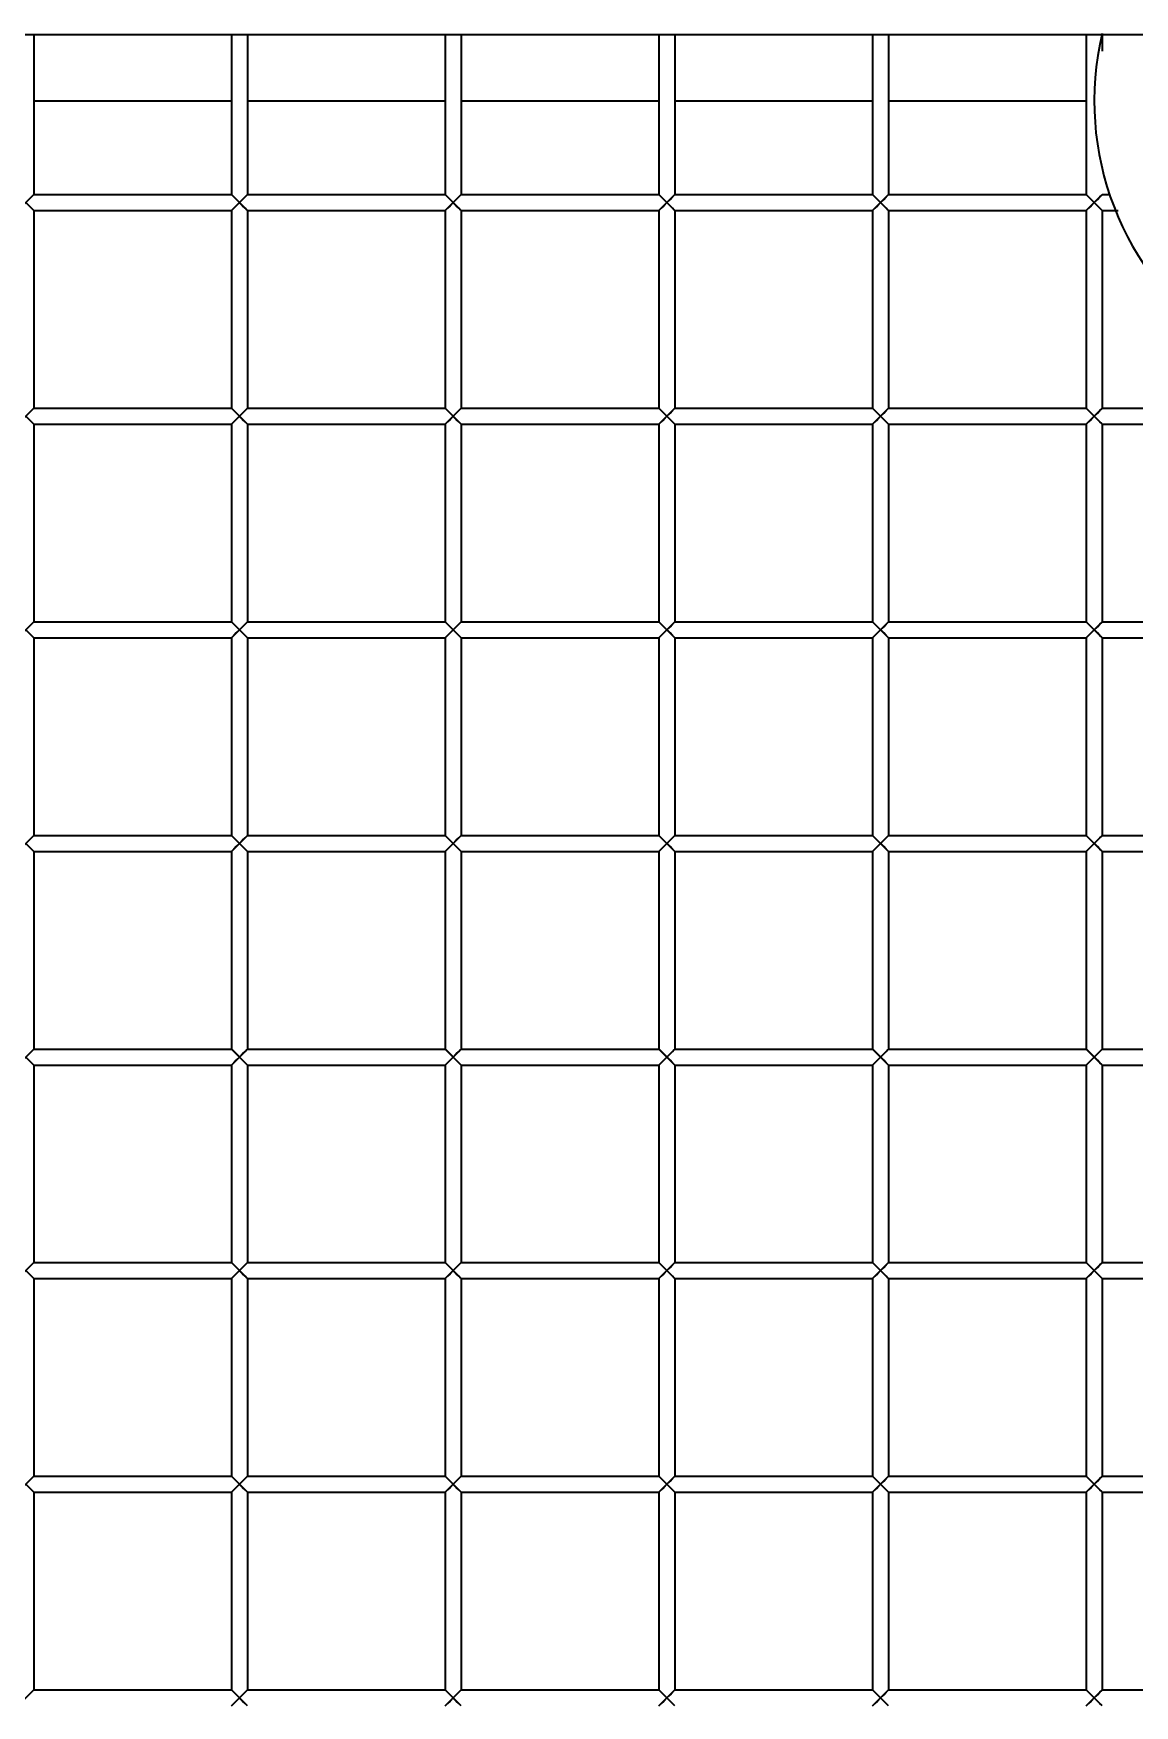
# Model space of a CAD drawing. Header units: millimetres. Extents: x 32496 to 166256, y 3504 to 23939.
# Drawn here: x 44769.1 to 44975.2, y 17152.9 to 17466 of the extents above; entities that cross this region are included whole.
import ezdxf

# ---------------------------------------------------------------- set-up
doc = ezdxf.new("R2010")
doc.units = ezdxf.units.MM
doc.layers.get('0').update_dxf_attribs({"lineweight": 35})

msp = doc.modelspace()

# ---------------------------------------------------------------- linework, layer by layer
at = {"linetype": 'Continuous'}
for p, q in [((44664.14, 17465.849), (45290.14, 17465.849)), ((44769.14, 17465.849), (44769.14, 17435.849)), ((44806.14, 17465.849), (44806.14, 17435.849)), ((44809.14, 17465.849), (44809.14, 17435.849)), ((44846.14, 17465.849), (44846.14, 17435.849)), ((44849.14, 17465.849), (44849.14, 17435.849)), ((44886.14, 17465.849), (44886.14, 17435.849)), ((44889.14, 17465.849), (44889.14, 17435.849)), ((44926.14, 17465.849), (44926.14, 17435.849)), ((44929.14, 17465.849), (44929.14, 17435.849)), ((44966.14, 17465.849), (44966.14, 17435.849)), ((44969.14, 17465.849), (44969.14, 17462.733)), ((44806.14, 17453.349), (44769.14, 17453.349)), ((44846.14, 17453.349), (44809.14, 17453.349)), ((44886.14, 17453.349), (44849.14, 17453.349)), ((44926.14, 17453.349), (44889.14, 17453.349)), ((44966.14, 17453.349), (44929.14, 17453.349)), ((44766.14, 17432.849), (44769.14, 17435.849)), ((44769.14, 17435.849), (44806.14, 17435.849)), ((44806.14, 17432.849), (44809.14, 17435.849)), ((44806.14, 17435.849), (44807.64, 17434.349)), ((44809.14, 17435.849), (44846.14, 17435.849)), ((44846.14, 17432.849), (44849.14, 17435.849)), ((44846.14, 17435.849), (44847.64, 17434.349)), ((44849.14, 17435.849), (44886.14, 17435.849)), ((44886.14, 17432.849), (44889.14, 17435.849)), ((44886.14, 17435.849), (44887.64, 17434.349)), ((44889.14, 17435.849), (44926.14, 17435.849)), ((44926.14, 17432.849), (44929.14, 17435.849)), ((44926.14, 17435.849), (44927.64, 17434.349)), ((44929.14, 17435.849), (44966.14, 17435.849)), ((44966.14, 17432.849), (44969.14, 17435.849)), ((44966.14, 17435.849), (44967.64, 17434.349)), ((44969.14, 17435.849), (44970.55, 17435.849)), ((44769.14, 17432.849), (44767.64, 17434.349)), ((44769.14, 17432.849), (44769.14, 17395.849)), ((44769.14, 17432.849), (44806.14, 17432.849)), ((44806.14, 17432.849), (44806.14, 17395.849)), ((44809.14, 17432.849), (44807.64, 17434.349)), ((44809.14, 17432.849), (44809.14, 17395.849)), ((44809.14, 17432.849), (44846.14, 17432.849)), ((44846.14, 17432.849), (44846.14, 17395.849)), ((44849.14, 17432.849), (44847.64, 17434.349)), ((44849.14, 17432.849), (44849.14, 17395.849)), ((44849.14, 17432.849), (44886.14, 17432.849)), ((44886.14, 17432.849), (44886.14, 17395.849)), ((44889.14, 17432.849), (44887.64, 17434.349)), ((44889.14, 17432.849), (44889.14, 17395.849)), ((44889.14, 17432.849), (44926.14, 17432.849)), ((44926.14, 17432.849), (44926.14, 17395.849)), ((44929.14, 17432.849), (44927.64, 17434.349)), ((44929.14, 17432.849), (44929.14, 17395.849)), ((44929.14, 17432.849), (44966.14, 17432.849)), ((44966.14, 17432.849), (44966.14, 17395.849)), ((44969.14, 17432.849), (44967.64, 17434.349)), ((44969.14, 17432.849), (44969.14, 17395.849)), ((44969.14, 17432.849), (44972.102, 17432.849)), ((44766.14, 17392.849), (44769.14, 17395.849)), ((44769.14, 17392.849), (44767.64, 17394.349)), ((44769.14, 17395.849), (44806.14, 17395.849)), ((44806.14, 17392.849), (44809.14, 17395.849)), ((44806.14, 17395.849), (44807.64, 17394.349)), ((44809.14, 17392.849), (44807.64, 17394.349)), ((44809.14, 17395.849), (44846.14, 17395.849)), ((44846.14, 17392.849), (44849.14, 17395.849)), ((44846.14, 17395.849), (44847.64, 17394.349)), ((44849.14, 17392.849), (44847.64, 17394.349)), ((44849.14, 17395.849), (44886.14, 17395.849)), ((44886.14, 17392.849), (44889.14, 17395.849)), ((44886.14, 17395.849), (44887.64, 17394.349)), ((44889.14, 17392.849), (44887.64, 17394.349)), ((44889.14, 17395.849), (44926.14, 17395.849)), ((44926.14, 17392.849), (44929.14, 17395.849)), ((44926.14, 17395.849), (44927.64, 17394.349)), ((44929.14, 17392.849), (44927.64, 17394.349)), ((44929.14, 17395.849), (44966.14, 17395.849)), ((44966.14, 17392.849), (44969.14, 17395.849)), ((44966.14, 17395.849), (44967.64, 17394.349)), ((44969.14, 17392.849), (44967.64, 17394.349)), ((44969.14, 17395.849), (45006.14, 17395.849)), ((44769.14, 17392.849), (44769.14, 17355.849)), ((44769.14, 17392.849), (44806.14, 17392.849)), ((44806.14, 17392.849), (44806.14, 17355.849)), ((44809.14, 17392.849), (44809.14, 17355.849)), ((44809.14, 17392.849), (44846.14, 17392.849)), ((44846.14, 17392.849), (44846.14, 17355.849)), ((44849.14, 17392.849), (44849.14, 17355.849)), ((44849.14, 17392.849), (44886.14, 17392.849)), ((44886.14, 17392.849), (44886.14, 17355.849)), ((44889.14, 17392.849), (44889.14, 17355.849)), ((44889.14, 17392.849), (44926.14, 17392.849)), ((44926.14, 17392.849), (44926.14, 17355.849)), ((44929.14, 17392.849), (44929.14, 17355.849)), ((44929.14, 17392.849), (44966.14, 17392.849)), ((44966.14, 17392.849), (44966.14, 17355.849)), ((44969.14, 17392.849), (44969.14, 17355.849)), ((44969.14, 17392.849), (45006.14, 17392.849)), ((44766.14, 17352.849), (44769.14, 17355.849)), ((44769.14, 17352.849), (44767.64, 17354.349)), ((44769.14, 17355.849), (44806.14, 17355.849)), ((44806.14, 17352.849), (44809.14, 17355.849)), ((44806.14, 17355.849), (44807.64, 17354.349)), ((44809.14, 17352.849), (44807.64, 17354.349)), ((44809.14, 17355.849), (44846.14, 17355.849)), ((44846.14, 17352.849), (44849.14, 17355.849)), ((44846.14, 17355.849), (44847.64, 17354.349)), ((44849.14, 17352.849), (44847.64, 17354.349)), ((44849.14, 17355.849), (44886.14, 17355.849)), ((44886.14, 17352.849), (44889.14, 17355.849)), ((44886.14, 17355.849), (44887.64, 17354.349)), ((44889.14, 17352.849), (44887.64, 17354.349)), ((44889.14, 17355.849), (44926.14, 17355.849)), ((44926.14, 17352.849), (44929.14, 17355.849)), ((44926.14, 17355.849), (44927.64, 17354.349)), ((44929.14, 17352.849), (44927.64, 17354.349)), ((44929.14, 17355.849), (44966.14, 17355.849)), ((44966.14, 17352.849), (44969.14, 17355.849)), ((44966.14, 17355.849), (44967.64, 17354.349)), ((44969.14, 17352.849), (44967.64, 17354.349)), ((44969.14, 17355.849), (45006.14, 17355.849)), ((44769.14, 17352.849), (44769.14, 17315.849)), ((44769.14, 17352.849), (44806.14, 17352.849)), ((44806.14, 17352.849), (44806.14, 17315.849)), ((44809.14, 17352.849), (44809.14, 17315.849)), ((44809.14, 17352.849), (44846.14, 17352.849)), ((44846.14, 17352.849), (44846.14, 17315.849)), ((44849.14, 17352.849), (44849.14, 17315.849)), ((44849.14, 17352.849), (44886.14, 17352.849)), ((44886.14, 17352.849), (44886.14, 17315.849)), ((44889.14, 17352.849), (44889.14, 17315.849)), ((44889.14, 17352.849), (44926.14, 17352.849)), ((44926.14, 17352.849), (44926.14, 17315.849)), ((44929.14, 17352.849), (44929.14, 17315.849)), ((44929.14, 17352.849), (44966.14, 17352.849)), ((44966.14, 17352.849), (44966.14, 17315.849)), ((44969.14, 17352.849), (44969.14, 17315.849)), ((44969.14, 17352.849), (45006.14, 17352.849)), ((44766.14, 17312.849), (44769.14, 17315.849)), ((44769.14, 17315.849), (44806.14, 17315.849)), ((44806.14, 17312.849), (44809.14, 17315.849)), ((44806.14, 17315.849), (44807.64, 17314.349)), ((44809.14, 17315.849), (44846.14, 17315.849)), ((44846.14, 17312.849), (44849.14, 17315.849)), ((44846.14, 17315.849), (44847.64, 17314.349)), ((44849.14, 17315.849), (44886.14, 17315.849)), ((44886.14, 17312.849), (44889.14, 17315.849)), ((44886.14, 17315.849), (44887.64, 17314.349)), ((44889.14, 17315.849), (44926.14, 17315.849)), ((44926.14, 17312.849), (44929.14, 17315.849)), ((44926.14, 17315.849), (44927.64, 17314.349)), ((44929.14, 17315.849), (44966.14, 17315.849)), ((44966.14, 17312.849), (44969.14, 17315.849)), ((44966.14, 17315.849), (44967.64, 17314.349)), ((44969.14, 17315.849), (45006.14, 17315.849)), ((44769.14, 17312.849), (44767.64, 17314.349)), ((44769.14, 17312.849), (44769.14, 17275.849)), ((44769.14, 17312.849), (44806.14, 17312.849)), ((44806.14, 17312.849), (44806.14, 17275.849)), ((44809.14, 17312.849), (44807.64, 17314.349)), ((44809.14, 17312.849), (44809.14, 17275.849)), ((44809.14, 17312.849), (44846.14, 17312.849)), ((44846.14, 17312.849), (44846.14, 17275.849)), ((44849.14, 17312.849), (44847.64, 17314.349)), ((44849.14, 17312.849), (44849.14, 17275.849)), ((44849.14, 17312.849), (44886.14, 17312.849)), ((44886.14, 17312.849), (44886.14, 17275.849)), ((44889.14, 17312.849), (44887.64, 17314.349)), ((44889.14, 17312.849), (44889.14, 17275.849)), ((44889.14, 17312.849), (44926.14, 17312.849)), ((44926.14, 17312.849), (44926.14, 17275.849)), ((44929.14, 17312.849), (44927.64, 17314.349)), ((44929.14, 17312.849), (44929.14, 17275.849)), ((44929.14, 17312.849), (44966.14, 17312.849)), ((44966.14, 17312.849), (44966.14, 17275.849)), ((44969.14, 17312.849), (44967.64, 17314.349)), ((44969.14, 17312.849), (44969.14, 17275.849)), ((44969.14, 17312.849), (45006.14, 17312.849)), ((44766.14, 17272.849), (44769.14, 17275.849)), ((44769.14, 17275.849), (44806.14, 17275.849)), ((44806.14, 17272.849), (44809.14, 17275.849)), ((44806.14, 17275.849), (44807.64, 17274.349)), ((44809.14, 17275.849), (44846.14, 17275.849)), ((44846.14, 17272.849), (44849.14, 17275.849)), ((44846.14, 17275.849), (44847.64, 17274.349)), ((44849.14, 17275.849), (44886.14, 17275.849)), ((44886.14, 17272.849), (44889.14, 17275.849)), ((44886.14, 17275.849), (44887.64, 17274.349)), ((44889.14, 17275.849), (44926.14, 17275.849)), ((44926.14, 17272.849), (44929.14, 17275.849)), ((44926.14, 17275.849), (44927.64, 17274.349)), ((44929.14, 17275.849), (44966.14, 17275.849)), ((44966.14, 17272.849), (44969.14, 17275.849)), ((44966.14, 17275.849), (44967.64, 17274.349)), ((44969.14, 17275.849), (45006.14, 17275.849)), ((44769.14, 17272.849), (44767.64, 17274.349)), ((44769.14, 17272.849), (44769.14, 17235.849)), ((44769.14, 17272.849), (44806.14, 17272.849)), ((44806.14, 17272.849), (44806.14, 17235.849)), ((44809.14, 17272.849), (44807.64, 17274.349)), ((44809.14, 17272.849), (44809.14, 17235.849)), ((44809.14, 17272.849), (44846.14, 17272.849)), ((44846.14, 17272.849), (44846.14, 17235.849)), ((44849.14, 17272.849), (44847.64, 17274.349)), ((44849.14, 17272.849), (44849.14, 17235.849)), ((44849.14, 17272.849), (44886.14, 17272.849)), ((44886.14, 17272.849), (44886.14, 17235.849)), ((44889.14, 17272.849), (44887.64, 17274.349)), ((44889.14, 17272.849), (44889.14, 17235.849)), ((44889.14, 17272.849), (44926.14, 17272.849)), ((44926.14, 17272.849), (44926.14, 17235.849)), ((44929.14, 17272.849), (44927.64, 17274.349)), ((44929.14, 17272.849), (44929.14, 17235.849)), ((44929.14, 17272.849), (44966.14, 17272.849)), ((44966.14, 17272.849), (44966.14, 17235.849)), ((44969.14, 17272.849), (44967.64, 17274.349)), ((44969.14, 17272.849), (44969.14, 17235.849)), ((44969.14, 17272.849), (45006.14, 17272.849)), ((44766.14, 17232.849), (44769.14, 17235.849)), ((44769.14, 17232.849), (44767.64, 17234.349)), ((44769.14, 17235.849), (44806.14, 17235.849)), ((44806.14, 17232.849), (44809.14, 17235.849)), ((44806.14, 17235.849), (44807.64, 17234.349)), ((44809.14, 17232.849), (44807.64, 17234.349)), ((44809.14, 17235.849), (44846.14, 17235.849)), ((44846.14, 17232.849), (44849.14, 17235.849)), ((44846.14, 17235.849), (44847.64, 17234.349)), ((44849.14, 17232.849), (44847.64, 17234.349)), ((44849.14, 17235.849), (44886.14, 17235.849)), ((44886.14, 17232.849), (44889.14, 17235.849)), ((44886.14, 17235.849), (44887.64, 17234.349)), ((44889.14, 17232.849), (44887.64, 17234.349)), ((44889.14, 17235.849), (44926.14, 17235.849)), ((44926.14, 17232.849), (44929.14, 17235.849)), ((44926.14, 17235.849), (44927.64, 17234.349)), ((44929.14, 17232.849), (44927.64, 17234.349)), ((44929.14, 17235.849), (44966.14, 17235.849)), ((44966.14, 17232.849), (44969.14, 17235.849)), ((44966.14, 17235.849), (44967.64, 17234.349)), ((44969.14, 17232.849), (44967.64, 17234.349)), ((44969.14, 17235.849), (45006.14, 17235.849)), ((44769.14, 17232.849), (44769.14, 17195.849)), ((44769.14, 17232.849), (44806.14, 17232.849)), ((44806.14, 17232.849), (44806.14, 17195.849)), ((44809.14, 17232.849), (44809.14, 17195.849)), ((44809.14, 17232.849), (44846.14, 17232.849)), ((44846.14, 17232.849), (44846.14, 17195.849)), ((44849.14, 17232.849), (44849.14, 17195.849)), ((44849.14, 17232.849), (44886.14, 17232.849)), ((44886.14, 17232.849), (44886.14, 17195.849)), ((44889.14, 17232.849), (44889.14, 17195.849)), ((44889.14, 17232.849), (44926.14, 17232.849)), ((44926.14, 17232.849), (44926.14, 17195.849)), ((44929.14, 17232.849), (44929.14, 17195.849)), ((44929.14, 17232.849), (44966.14, 17232.849)), ((44966.14, 17232.849), (44966.14, 17195.849)), ((44969.14, 17232.849), (44969.14, 17195.849)), ((44969.14, 17232.849), (45006.14, 17232.849)), ((44766.14, 17192.849), (44769.14, 17195.849)), ((44769.14, 17192.849), (44767.64, 17194.349)), ((44769.14, 17195.849), (44806.14, 17195.849)), ((44806.14, 17192.849), (44809.14, 17195.849)), ((44806.14, 17195.849), (44807.64, 17194.349)), ((44809.14, 17192.849), (44807.64, 17194.349)), ((44809.14, 17195.849), (44846.14, 17195.849)), ((44846.14, 17192.849), (44849.14, 17195.849)), ((44846.14, 17195.849), (44847.64, 17194.349)), ((44849.14, 17192.849), (44847.64, 17194.349)), ((44849.14, 17195.849), (44886.14, 17195.849)), ((44886.14, 17192.849), (44889.14, 17195.849)), ((44886.14, 17195.849), (44887.64, 17194.349)), ((44889.14, 17192.849), (44887.64, 17194.349)), ((44889.14, 17195.849), (44926.14, 17195.849)), ((44926.14, 17192.849), (44929.14, 17195.849)), ((44926.14, 17195.849), (44927.64, 17194.349)), ((44929.14, 17192.849), (44927.64, 17194.349)), ((44929.14, 17195.849), (44966.14, 17195.849)), ((44966.14, 17192.849), (44969.14, 17195.849)), ((44966.14, 17195.849), (44967.64, 17194.349)), ((44969.14, 17192.849), (44967.64, 17194.349)), ((44969.14, 17195.849), (45006.14, 17195.849)), ((44769.14, 17192.849), (44769.14, 17155.849)), ((44769.14, 17192.849), (44806.14, 17192.849)), ((44806.14, 17192.849), (44806.14, 17155.849)), ((44809.14, 17192.849), (44809.14, 17155.849)), ((44809.14, 17192.849), (44846.14, 17192.849)), ((44846.14, 17192.849), (44846.14, 17155.849)), ((44849.14, 17192.849), (44849.14, 17155.849)), ((44849.14, 17192.849), (44886.14, 17192.849)), ((44886.14, 17192.849), (44886.14, 17155.849)), ((44889.14, 17192.849), (44889.14, 17155.849)), ((44889.14, 17192.849), (44926.14, 17192.849)), ((44926.14, 17192.849), (44926.14, 17155.849)), ((44929.14, 17192.849), (44929.14, 17155.849)), ((44929.14, 17192.849), (44966.14, 17192.849)), ((44966.14, 17192.849), (44966.14, 17155.849)), ((44969.14, 17192.849), (44969.14, 17155.849)), ((44969.14, 17192.849), (45006.14, 17192.849)), ((44766.14, 17152.849), (44769.14, 17155.849)), ((44769.14, 17155.849), (44806.14, 17155.849)), ((44806.14, 17152.849), (44809.14, 17155.849)), ((44806.14, 17155.849), (44807.64, 17154.349)), ((44809.14, 17152.849), (44807.64, 17154.349)), ((44809.14, 17155.849), (44846.14, 17155.849)), ((44846.14, 17152.849), (44849.14, 17155.849)), ((44846.14, 17155.849), (44847.64, 17154.349)), ((44849.14, 17152.849), (44847.64, 17154.349)), ((44849.14, 17155.849), (44886.14, 17155.849)), ((44886.14, 17152.849), (44889.14, 17155.849)), ((44886.14, 17155.849), (44887.64, 17154.349)), ((44889.14, 17152.849), (44887.64, 17154.349)), ((44889.14, 17155.849), (44926.14, 17155.849)), ((44926.14, 17152.849), (44929.14, 17155.849)), ((44926.14, 17155.849), (44927.64, 17154.349)), ((44929.14, 17152.849), (44927.64, 17154.349)), ((44929.14, 17155.849), (44966.14, 17155.849)), ((44966.14, 17152.849), (44969.14, 17155.849)), ((44966.14, 17155.849), (44967.64, 17154.349)), ((44969.14, 17152.849), (44967.64, 17154.349)), ((44969.14, 17155.849), (45006.14, 17155.849))]:
    msp.add_line(p, q, dxfattribs=at)
for points in [[(44806.255, 17435.733), (44806.57, 17435.418), (44807.06, 17434.929), (44808.229, 17433.759)], [(44807.64, 17434.349), (44808.227, 17434.936), (44808.702, 17435.411), (44809.025, 17435.734)], [(44846.255, 17435.733), (44846.57, 17435.418), (44847.06, 17434.929), (44848.229, 17433.759)], [(44847.64, 17434.349), (44848.227, 17434.936), (44848.702, 17435.411), (44849.025, 17435.734)], [(44886.255, 17435.733), (44886.57, 17435.418), (44887.06, 17434.929), (44888.229, 17433.759)], [(44887.64, 17434.349), (44888.227, 17434.936), (44888.702, 17435.411), (44889.025, 17435.734)], [(44926.255, 17435.733), (44926.57, 17435.418), (44927.06, 17434.929), (44928.229, 17433.759)], [(44927.64, 17434.349), (44928.227, 17434.936), (44928.702, 17435.411), (44929.025, 17435.734)], [(44966.255, 17435.733), (44966.57, 17435.418), (44967.06, 17434.929), (44968.229, 17433.759)], [(44967.64, 17434.349), (44968.227, 17434.936), (44968.702, 17435.411), (44969.025, 17435.734)], [(44807.64, 17434.349), (44807.049, 17433.758), (44806.579, 17433.288)], [(44809.024, 17432.965), (44808.701, 17433.287), (44808.229, 17433.759)], [(44847.64, 17434.349), (44847.049, 17433.758), (44846.579, 17433.288)], [(44849.024, 17432.965), (44848.701, 17433.287), (44848.229, 17433.759)], [(44887.64, 17434.349), (44887.049, 17433.758), (44886.579, 17433.288)], [(44889.024, 17432.965), (44888.701, 17433.287), (44888.229, 17433.759)], [(44927.64, 17434.349), (44927.049, 17433.758), (44926.579, 17433.288)], [(44929.024, 17432.965), (44928.701, 17433.287), (44928.229, 17433.759)], [(44967.64, 17434.349), (44967.049, 17433.758), (44966.579, 17433.288)], [(44969.024, 17432.965), (44968.701, 17433.287), (44968.229, 17433.759)], [(44806.255, 17395.733), (44806.57, 17395.418), (44807.06, 17394.929), (44808.229, 17393.759)], [(44807.64, 17394.349), (44807.049, 17393.758), (44806.579, 17393.288)], [(44807.64, 17394.349), (44808.227, 17394.936), (44808.702, 17395.411), (44809.025, 17395.734)], [(44846.255, 17395.733), (44846.57, 17395.418), (44847.06, 17394.929), (44848.229, 17393.759)], [(44847.64, 17394.349), (44847.049, 17393.758), (44846.579, 17393.288)], [(44847.64, 17394.349), (44848.227, 17394.936), (44848.702, 17395.411), (44849.025, 17395.734)], [(44886.255, 17395.733), (44886.57, 17395.418), (44887.06, 17394.929), (44888.229, 17393.759)], [(44887.64, 17394.349), (44887.049, 17393.758), (44886.579, 17393.288)], [(44887.64, 17394.349), (44888.227, 17394.936), (44888.702, 17395.411), (44889.025, 17395.734)], [(44926.255, 17395.733), (44926.57, 17395.418), (44927.06, 17394.929), (44928.229, 17393.759)], [(44927.64, 17394.349), (44927.049, 17393.758), (44926.579, 17393.288)], [(44927.64, 17394.349), (44928.227, 17394.936), (44928.702, 17395.411), (44929.025, 17395.734)], [(44966.255, 17395.733), (44966.57, 17395.418), (44967.06, 17394.929), (44968.229, 17393.759)], [(44967.64, 17394.349), (44967.049, 17393.758), (44966.579, 17393.288)], [(44967.64, 17394.349), (44968.227, 17394.936), (44968.702, 17395.411), (44969.025, 17395.734)], [(44809.024, 17392.965), (44808.701, 17393.287), (44808.229, 17393.759)], [(44849.024, 17392.965), (44848.701, 17393.287), (44848.229, 17393.759)], [(44889.024, 17392.965), (44888.701, 17393.287), (44888.229, 17393.759)], [(44929.024, 17392.965), (44928.701, 17393.287), (44928.229, 17393.759)], [(44969.024, 17392.965), (44968.701, 17393.287), (44968.229, 17393.759)], [(44806.255, 17355.733), (44806.57, 17355.418), (44807.06, 17354.929), (44808.229, 17353.759)], [(44807.64, 17354.349), (44807.049, 17353.758), (44806.579, 17353.288)], [(44807.64, 17354.349), (44808.227, 17354.936), (44808.702, 17355.411), (44809.025, 17355.734)], [(44809.024, 17352.965), (44808.701, 17353.287), (44808.229, 17353.759)], [(44846.255, 17355.733), (44846.57, 17355.418), (44847.06, 17354.929), (44848.229, 17353.759)], [(44847.64, 17354.349), (44847.049, 17353.758), (44846.579, 17353.288)], [(44847.64, 17354.349), (44848.227, 17354.936), (44848.702, 17355.411), (44849.025, 17355.734)], [(44849.024, 17352.965), (44848.701, 17353.287), (44848.229, 17353.759)], [(44886.255, 17355.733), (44886.57, 17355.418), (44887.06, 17354.929), (44888.229, 17353.759)], [(44887.64, 17354.349), (44887.049, 17353.758), (44886.579, 17353.288)], [(44887.64, 17354.349), (44888.227, 17354.936), (44888.702, 17355.411), (44889.025, 17355.734)], [(44889.024, 17352.965), (44888.701, 17353.287), (44888.229, 17353.759)], [(44926.255, 17355.733), (44926.57, 17355.418), (44927.06, 17354.929), (44928.229, 17353.759)], [(44927.64, 17354.349), (44927.049, 17353.758), (44926.579, 17353.288)], [(44927.64, 17354.349), (44928.227, 17354.936), (44928.702, 17355.411), (44929.025, 17355.734)], [(44929.024, 17352.965), (44928.701, 17353.287), (44928.229, 17353.759)], [(44966.255, 17355.733), (44966.57, 17355.418), (44967.06, 17354.929), (44968.229, 17353.759)], [(44967.64, 17354.349), (44967.049, 17353.758), (44966.579, 17353.288)], [(44967.64, 17354.349), (44968.227, 17354.936), (44968.702, 17355.411), (44969.025, 17355.734)], [(44969.024, 17352.965), (44968.701, 17353.287), (44968.229, 17353.759)], [(44806.255, 17315.733), (44806.57, 17315.418), (44807.06, 17314.929), (44808.229, 17313.759)], [(44807.64, 17314.349), (44808.227, 17314.936), (44808.702, 17315.411), (44809.025, 17315.734)], [(44846.255, 17315.733), (44846.57, 17315.418), (44847.06, 17314.929), (44848.229, 17313.759)], [(44847.64, 17314.349), (44848.227, 17314.936), (44848.702, 17315.411), (44849.025, 17315.734)], [(44886.255, 17315.733), (44886.57, 17315.418), (44887.06, 17314.929), (44888.229, 17313.759)], [(44887.64, 17314.349), (44888.227, 17314.936), (44888.702, 17315.411), (44889.025, 17315.734)], [(44926.255, 17315.733), (44926.57, 17315.418), (44927.06, 17314.929), (44928.229, 17313.759)], [(44927.64, 17314.349), (44928.227, 17314.936), (44928.702, 17315.411), (44929.025, 17315.734)], [(44966.255, 17315.733), (44966.57, 17315.418), (44967.06, 17314.929), (44968.229, 17313.759)], [(44967.64, 17314.349), (44968.227, 17314.936), (44968.702, 17315.411), (44969.025, 17315.734)], [(44807.64, 17314.349), (44807.049, 17313.758), (44806.579, 17313.288)], [(44809.024, 17312.965), (44808.701, 17313.287), (44808.229, 17313.759)], [(44847.64, 17314.349), (44847.049, 17313.758), (44846.579, 17313.288)], [(44849.024, 17312.965), (44848.701, 17313.287), (44848.229, 17313.759)], [(44887.64, 17314.349), (44887.049, 17313.758), (44886.579, 17313.288)], [(44889.024, 17312.965), (44888.701, 17313.287), (44888.229, 17313.759)], [(44927.64, 17314.349), (44927.049, 17313.758), (44926.579, 17313.288)], [(44929.024, 17312.965), (44928.701, 17313.287), (44928.229, 17313.759)], [(44967.64, 17314.349), (44967.049, 17313.758), (44966.579, 17313.288)], [(44969.024, 17312.965), (44968.701, 17313.287), (44968.229, 17313.759)], [(44806.255, 17275.733), (44806.57, 17275.418), (44807.06, 17274.929), (44808.229, 17273.759)], [(44807.64, 17274.349), (44808.227, 17274.936), (44808.702, 17275.411), (44809.025, 17275.734)], [(44846.255, 17275.733), (44846.57, 17275.418), (44847.06, 17274.929), (44848.229, 17273.759)], [(44847.64, 17274.349), (44848.227, 17274.936), (44848.702, 17275.411), (44849.025, 17275.734)], [(44886.255, 17275.733), (44886.57, 17275.418), (44887.06, 17274.929), (44888.229, 17273.759)], [(44887.64, 17274.349), (44888.227, 17274.936), (44888.702, 17275.411), (44889.025, 17275.734)], [(44926.255, 17275.733), (44926.57, 17275.418), (44927.06, 17274.929), (44928.229, 17273.759)], [(44927.64, 17274.349), (44928.227, 17274.936), (44928.702, 17275.411), (44929.025, 17275.734)], [(44966.255, 17275.733), (44966.57, 17275.418), (44967.06, 17274.929), (44968.229, 17273.759)], [(44967.64, 17274.349), (44968.227, 17274.936), (44968.702, 17275.411), (44969.025, 17275.734)], [(44807.64, 17274.349), (44807.049, 17273.758), (44806.579, 17273.288)], [(44809.024, 17272.965), (44808.701, 17273.287), (44808.229, 17273.759)], [(44847.64, 17274.349), (44847.049, 17273.758), (44846.579, 17273.288)], [(44849.024, 17272.965), (44848.701, 17273.287), (44848.229, 17273.759)], [(44887.64, 17274.349), (44887.049, 17273.758), (44886.579, 17273.288)], [(44889.024, 17272.965), (44888.701, 17273.287), (44888.229, 17273.759)], [(44927.64, 17274.349), (44927.049, 17273.758), (44926.579, 17273.288)], [(44929.024, 17272.965), (44928.701, 17273.287), (44928.229, 17273.759)], [(44967.64, 17274.349), (44967.049, 17273.758), (44966.579, 17273.288)], [(44969.024, 17272.965), (44968.701, 17273.287), (44968.229, 17273.759)], [(44806.255, 17235.733), (44806.57, 17235.418), (44807.06, 17234.929), (44808.229, 17233.759)], [(44807.64, 17234.349), (44807.049, 17233.758), (44806.579, 17233.288)], [(44807.64, 17234.349), (44808.227, 17234.936), (44808.702, 17235.411), (44809.025, 17235.734)], [(44846.255, 17235.733), (44846.57, 17235.418), (44847.06, 17234.929), (44848.229, 17233.759)], [(44847.64, 17234.349), (44847.049, 17233.758), (44846.579, 17233.288)], [(44847.64, 17234.349), (44848.227, 17234.936), (44848.702, 17235.411), (44849.025, 17235.734)], [(44886.255, 17235.733), (44886.57, 17235.418), (44887.06, 17234.929), (44888.229, 17233.759)], [(44887.64, 17234.349), (44887.049, 17233.758), (44886.579, 17233.288)], [(44887.64, 17234.349), (44888.227, 17234.936), (44888.702, 17235.411), (44889.025, 17235.734)], [(44926.255, 17235.733), (44926.57, 17235.418), (44927.06, 17234.929), (44928.229, 17233.759)], [(44927.64, 17234.349), (44927.049, 17233.758), (44926.579, 17233.288)], [(44927.64, 17234.349), (44928.227, 17234.936), (44928.702, 17235.411), (44929.025, 17235.734)], [(44966.255, 17235.733), (44966.57, 17235.418), (44967.06, 17234.929), (44968.229, 17233.759)], [(44967.64, 17234.349), (44967.049, 17233.758), (44966.579, 17233.288)], [(44967.64, 17234.349), (44968.227, 17234.936), (44968.702, 17235.411), (44969.025, 17235.734)], [(44809.024, 17232.965), (44808.701, 17233.287), (44808.229, 17233.759)], [(44849.024, 17232.965), (44848.701, 17233.287), (44848.229, 17233.759)], [(44889.024, 17232.965), (44888.701, 17233.287), (44888.229, 17233.759)], [(44929.024, 17232.965), (44928.701, 17233.287), (44928.229, 17233.759)], [(44969.024, 17232.965), (44968.701, 17233.287), (44968.229, 17233.759)], [(44806.255, 17195.733), (44806.57, 17195.418), (44807.06, 17194.929), (44808.229, 17193.759)], [(44807.64, 17194.349), (44807.049, 17193.758), (44806.579, 17193.288)], [(44807.64, 17194.349), (44808.227, 17194.936), (44808.702, 17195.411), (44809.025, 17195.734)], [(44809.024, 17192.965), (44808.701, 17193.287), (44808.229, 17193.759)], [(44846.255, 17195.733), (44846.57, 17195.418), (44847.06, 17194.929), (44848.229, 17193.759)], [(44847.64, 17194.349), (44847.049, 17193.758), (44846.579, 17193.288)], [(44847.64, 17194.349), (44848.227, 17194.936), (44848.702, 17195.411), (44849.025, 17195.734)], [(44849.024, 17192.965), (44848.701, 17193.287), (44848.229, 17193.759)], [(44886.255, 17195.733), (44886.57, 17195.418), (44887.06, 17194.929), (44888.229, 17193.759)], [(44887.64, 17194.349), (44887.049, 17193.758), (44886.579, 17193.288)], [(44887.64, 17194.349), (44888.227, 17194.936), (44888.702, 17195.411), (44889.025, 17195.734)], [(44889.024, 17192.965), (44888.701, 17193.287), (44888.229, 17193.759)], [(44926.255, 17195.733), (44926.57, 17195.418), (44927.06, 17194.929), (44928.229, 17193.759)], [(44927.64, 17194.349), (44927.049, 17193.758), (44926.579, 17193.288)], [(44927.64, 17194.349), (44928.227, 17194.936), (44928.702, 17195.411), (44929.025, 17195.734)], [(44929.024, 17192.965), (44928.701, 17193.287), (44928.229, 17193.759)], [(44966.255, 17195.733), (44966.57, 17195.418), (44967.06, 17194.929), (44968.229, 17193.759)], [(44967.64, 17194.349), (44967.049, 17193.758), (44966.579, 17193.288)], [(44967.64, 17194.349), (44968.227, 17194.936), (44968.702, 17195.411), (44969.025, 17195.734)], [(44969.024, 17192.965), (44968.701, 17193.287), (44968.229, 17193.759)], [(44806.255, 17155.733), (44806.57, 17155.418), (44807.06, 17154.929), (44808.229, 17153.759)], [(44807.64, 17154.349), (44807.049, 17153.758), (44806.579, 17153.288)], [(44807.64, 17154.349), (44808.227, 17154.936), (44808.702, 17155.411), (44809.025, 17155.734)], [(44809.024, 17152.965), (44808.701, 17153.287), (44808.229, 17153.759)], [(44846.255, 17155.733), (44846.57, 17155.418), (44847.06, 17154.929), (44848.229, 17153.759)], [(44847.64, 17154.349), (44847.049, 17153.758), (44846.579, 17153.288)], [(44847.64, 17154.349), (44848.227, 17154.936), (44848.702, 17155.411), (44849.025, 17155.734)], [(44849.024, 17152.965), (44848.701, 17153.287), (44848.229, 17153.759)], [(44886.255, 17155.733), (44886.57, 17155.418), (44887.06, 17154.929), (44888.229, 17153.759)], [(44887.64, 17154.349), (44887.049, 17153.758), (44886.579, 17153.288)], [(44887.64, 17154.349), (44888.227, 17154.936), (44888.702, 17155.411), (44889.025, 17155.734)], [(44889.024, 17152.965), (44888.701, 17153.287), (44888.229, 17153.759)], [(44926.255, 17155.733), (44926.57, 17155.418), (44927.06, 17154.929), (44928.229, 17153.759)], [(44927.64, 17154.349), (44927.049, 17153.758), (44926.579, 17153.288)], [(44927.64, 17154.349), (44928.227, 17154.936), (44928.702, 17155.411), (44929.025, 17155.734)], [(44929.024, 17152.965), (44928.701, 17153.287), (44928.229, 17153.759)], [(44966.255, 17155.733), (44966.57, 17155.418), (44967.06, 17154.929), (44968.229, 17153.759)], [(44967.64, 17154.349), (44967.049, 17153.758), (44966.579, 17153.288)], [(44967.64, 17154.349), (44968.227, 17154.936), (44968.702, 17155.411), (44969.025, 17155.734)], [(44969.024, 17152.965), (44968.701, 17153.287), (44968.229, 17153.759)]]:
    msp.add_lwpolyline(points, dxfattribs=at)
msp.add_arc((45022.64, 17453.349), 55, 166.66914, 13.32566, dxfattribs=at)

doc.saveas('drawing.dxf')
